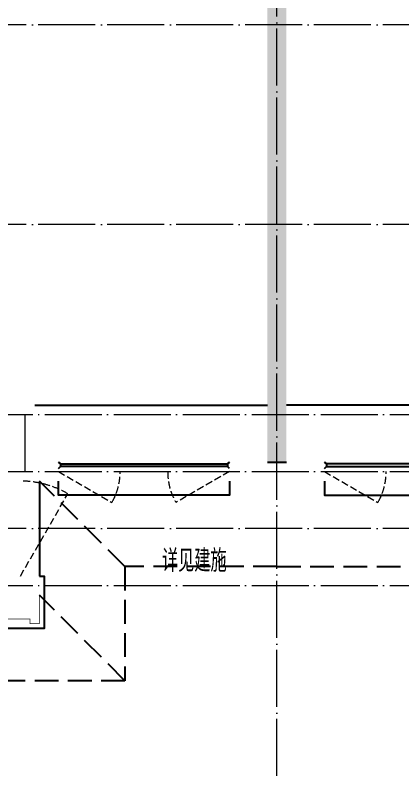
# Model space of a CAD drawing. Extents: x 27938 to 983267, y -209821 to 1628073.
# Drawn here: x 704062 to 708131, y 671657 to 679657 of the extents above; entities that cross this region are included whole.
import ezdxf

# ---------------------------------------------------------------- set-up
doc = ezdxf.new("R2010")
doc.units = 0
doc.header["$LTSCALE"] = 1000
doc.header["$MEASUREMENT"] = 0
doc.linetypes.add('DASH', pattern=[0.35, 0.25, -0.1])
doc.linetypes.add('DOTE', pattern=[2.42, 2, -0.2, 0.02, -0.2])
for name, color, linetype in [('3-栏杆1', 135, 'Continuous'), ('3.5方案汇报，与郭总、侯月琴确定户型_t8$0$2020.03.04 -1安徽标准化洋房户型(UA）_t8_t8$0$看线', 154, 'Continuous'), ('PUB_TEXT', 4, 'Continuous'), ('保温', 6, 'Continuous'), ('卫生间', 6, 'Continuous'), ('看线', 251, 'Continuous')]:
    doc.layers.add(name, color=color, linetype=linetype)
doc.layers.add('DOTE', color=19, linetype='DOTE', lineweight=9)
doc.layers.add('WINDOW', color=144, linetype='Continuous', lineweight=15)
doc.styles.add('_TCH_AXIS', font='COMPLEX', dxfattribs={"bigfont": 'GBCBIG'})

# ---------------------------------------------------------------- blocks, each defined once
blk = doc.blocks.new('DSFDS')
at = {"layer": '3-栏杆1', "color": 5}
for p, q in [((490702.7, 517230.7), (490682.5, 517248.5)), ((490682.5, 517248.5), (490702.7, 517230.7)), ((490682.5, 517181.5), (490702.7, 517201.4)), ((492462.2, 517230.6), (490702.7, 517230.7)), ((490702.7, 517230.7), (490702.7, 517201.4)), ((490702.7, 517201.4), (492462.2, 517201.3)), ((492462.2, 517230.7), (492482.5, 517248.5)), ((492482.5, 517248.5), (492462.2, 517230.7)), ((492462.2, 517230.7), (492462.2, 517201.4)), ((492462.2, 517201.4), (492482.5, 517181.5)), ((492482.5, 517181.5), (492462.2, 517201.4))]:
    blk.add_line(p, q, dxfattribs=at)
blk = doc.blocks.new('HFTHFFGHFH')
at = {"layer": 'DOTE', "linetype": 'DOTE', "ltscale": 0.3}
for p, q in [((560716.6, 594448.8), (560716.6, 612948.8)), ((587116.6, 602348.8), (534316.6, 602348.8)), ((587116.6, 600248.8), (534316.6, 600248.8)), ((534316.6, 598248.8), (587116.6, 598248.8)), ((558066.6, 597648.8), (558066.6, 598248.8)), ((534316.6, 597648.8), (587116.6, 597648.8)), ((587116.6, 597048.8), (534316.6, 597048.8)), ((534316.6, 596448.8), (587116.6, 596448.8))]:
    blk.add_line(p, q, dxfattribs=at)
blk = doc.blocks.new('A$C04040EB5')
at = {"layer": '保温', "linetype": 'ByBlock', "ltscale": 10}
h = blk.add_hatch(dxfattribs=at)
h.set_pattern_fill('AR-HBONE', color=251, scale=55)
h.set_pattern_definition([(45, (-445516.58, -596848.81), (0, 47.4157523), [100.584, -33.528]), (135, (-445492.87, -596825.102), (3e-15, 47.4157523), [100.584, -33.528])])
edge = h.paths.add_edge_path()
edge.add_line((200, 5000), (200, 7500))
edge.add_line((200, 7500), (0, 7500))
edge.add_line((0, 7500), (0, 5000))
edge.add_line((0, 5000), (200, 5000))
h = blk.add_hatch(dxfattribs=at)
h.set_pattern_fill('AR-HBONE', color=251, scale=55)
h.set_pattern_definition([(45, (-445516.58, -596848.81), (0, 47.4157523), [100.584, -33.528]), (135, (-445492.87, -596825.102), (3e-15, 47.4157523), [100.584, -33.528])])
edge = h.paths.add_edge_path()
edge.add_line((900, 4800), (900, 5000))
edge.add_line((900, 5000), (-700, 5000))
edge.add_line((-700, 5000), (-700, 4800))
edge.add_line((-700, 4800), (900, 4800))
at = {"layer": '保温', "linetype": 'Continuous', "ltscale": 10}
h = blk.add_hatch(dxfattribs=at)
h.set_pattern_fill('HEX', color=251, scale=10, angle=90, style=0)
h.set_pattern_definition([(90, (-503782.47, -516048.461), (-16.49778, 1e-15), [9.525, -19.05]), (210, (-503782.47, -516048.461), (8.24889, -14.2874966), [9.525, -19.05]), (150, (-503782.47, -516038.936), (-8.24889, -14.2874966), [9.525, -19.05])])
edge = h.paths.add_edge_path()
edge.add_line((200, 4800), (0, 4800))
edge.add_line((0, 4800), (0.1, 0))
edge.add_line((0.1, 0), (200.1, 0))
edge.add_line((200.1, 0), (200, 4800))
at = {"layer": '保温', "color": 251, "linetype": 'ByBlock', "ltscale": 10}
for p, q in [((0, 7500), (200, 7500)), ((0, 4800), (200, 4800)), ((0, 0), (200, 0))]:
    blk.add_line(p, q, dxfattribs=at)
blk = doc.blocks.new('BFBTCSD')
at = {"layer": '卫生间', "color": 159, "linetype": 'DASH', "true_color": 0x22346e}
for p, q in [((705216.6, 673857.2), (704316.6, 674757.2)), ((705216.6, 672657.2), (704316.6, 673557.2))]:
    blk.add_line(p, q, dxfattribs=at)
blk.add_lwpolyline([(706816.6, 673857.2), (705216.6, 673857.2), (705216.6, 672657.2), (684016.6, 672657.2), (684016.6, 673857.2), (681416.6, 673857.2), (681416.6, 683557.2), (683216.6, 683557.2), (683216.6, 684557.2), (689716.6, 684557.2), (689716.6, 689157.2), (691416.8, 689157.2)], dxfattribs=at)

msp = doc.modelspace()

# ---------------------------------------------------------------- linework, layer by layer
at = {"color": 30, "const_width": 8}
msp.add_lwpolyline([(704316.6, 673557.2), (704316.6, 673257.2), (704216.6, 673257.2), (704216.6, 673307.2), (703166.6, 673307.2), (703166.6, 673557.2)], dxfattribs=at)
at = {"layer": '3.5方案汇报，与郭总、侯月琴确定户型_t8$0$2020.03.04 -1安徽标准化洋房户型(UA）_t8_t8$0$看线', "ltscale": 10}
for points in [[(704266.6, 675557.2), (706716.6, 675557.2)], [(709366.6, 675557.2), (706916.6, 675557.2)]]:
    msp.add_lwpolyline(points, dxfattribs=at)
at = {"layer": 'WINDOW', "color": 250, "linetype": 'DASH', "ltscale": 0.3}
for points in [[(704516.6, 674857.2), (705079.7, 674532.5, 0.131485), (705166.6, 674857.2)], [(706316.6, 674857.2), (705753.4, 674532.5, -0.131485), (705666.6, 674857.2)], [(707316.6, 674857.2), (707879.7, 674532.5, 0.131485), (707966.6, 674857.2)], [(704116.6, 673757.2), (704616.6, 674623.2, 0.131652), (704116.6, 674757.2)]]:
    msp.add_lwpolyline(points, format="xyb", dxfattribs=at)
at = {"layer": '看线', "color": 202, "ltscale": 0.5}
for points in [[(704316.6, 674757.2), (704316.6, 673757.2)], [(706316.6, 674757.2), (706316.6, 674607.2), (704516.6, 674607.2), (704516.6, 674757.2)], [(707316.6, 674757.2), (707316.6, 674607.2), (709116.6, 674607.2), (709116.6, 674757.2)]]:
    msp.add_lwpolyline(points, dxfattribs=at)
at = {"layer": '看线', "color": 201}
msp.add_lwpolyline([(704316.6, 673757.2), (704366.6, 673757.2), (704366.6, 673207.2), (703116.6, 673207.2), (703116.6, 673407.1)], dxfattribs=at)

# ---------------------------------------------------------------- block references
for name, p in [('HFTHFFGHFH', (146100, 77208.4)), ('BFBTCSD', (0, 0)), ('A$C04040EB5', (706716.6, 674957.2))]:
    msp.add_blockref(name, p)
at = {"xscale": -1}
msp.add_blockref('BFBTCSD', (1413633.2, 0), dxfattribs=at)
at = {"layer": '3-栏杆1', "color": 5, "xscale": -1}
msp.add_blockref('DSFDS', (1196999, 157708.7), dxfattribs=at)
at = {"layer": '3-栏杆1', "color": 5}
msp.add_blockref('DSFDS', (216634.1, 157708.7), dxfattribs=at)

# ---------------------------------------------------------------- texts
at = {"layer": 'PUB_TEXT', "style": '_TCH_AXIS'}
msp.add_text('详见建施', height=236.31, dxfattribs=at).set_placement((705606.2, 673801.9))

doc.saveas('drawing.dxf')
